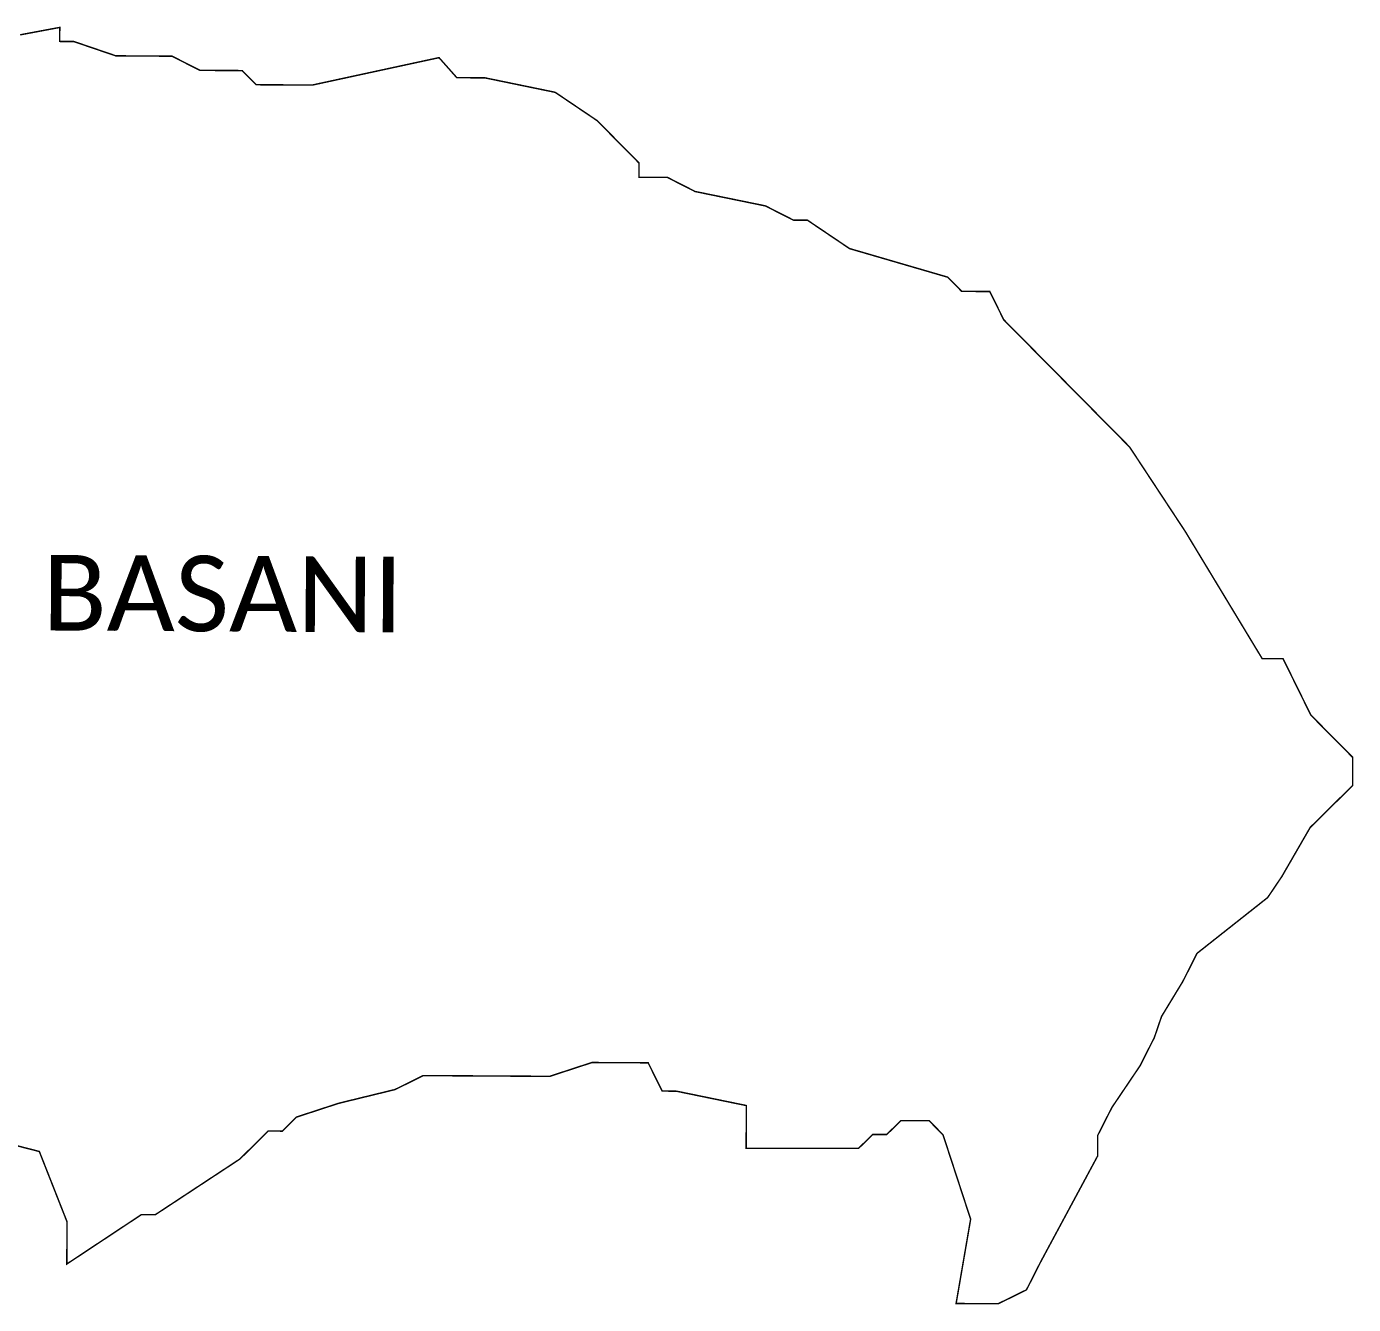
# Model space of a CAD drawing. Header units: metres. Extents: x 317545 to 320872, y 1885910 to 1889090.
# Drawn here: x 319046 to 320872, y 1886184 to 1887943 of the extents above; entities that cross this region are included whole.
import ezdxf

# ---------------------------------------------------------------- set-up
doc = ezdxf.new("R2010")
doc.units = ezdxf.units.M
doc.layers.add('VILLAGE NAME', color=250, linetype='Continuous')
doc.styles.get("Standard").update_dxf_attribs({"font": 'simplex.shx'})

msp = doc.modelspace()

# ---------------------------------------------------------------- linework, layer by layer
at = {"color": 6, "const_width": 2, "flags": 128}
msp.add_lwpolyline([(319037.6, 1887931.4), (319092.1, 1887941.6), (319091.9, 1887922.3), (319111.3, 1887922.2), (319169.1, 1887902.5), (319246.5, 1887902), (319285, 1887882.5), (319343.1, 1887882.2), (319362.3, 1887862.7), (319439.6, 1887862.3), (319613.9, 1887900), (319638.4, 1887872.4), (319677.1, 1887872.2), (319773.7, 1887852.3), (319831.5, 1887813.3), (319889.2, 1887754.9), (319889.2, 1887735.4), (319927.8, 1887735.4), (319966.3, 1887715.8), (320063, 1887696), (320101.6, 1887676.4), (320120.9, 1887676.3), (320178.7, 1887637.3), (320313.9, 1887597.9), (320333.1, 1887578.4), (320371.8, 1887578.2), (320390.9, 1887539.4), (320564.1, 1887364.3), (320640.8, 1887247.9), (320746.6, 1887073), (320775.3, 1887073), (320813.5, 1886995.4), (320871.2, 1886937.1), (320871, 1886898.4), (320812.6, 1886840.7), (320773.6, 1886773.2), (320754.1, 1886744.3), (320656.9, 1886667.5), (320637.4, 1886628.9), (320608.1, 1886580.7), (320598.2, 1886551.7), (320578.7, 1886513.1), (320539.7, 1886455.3), (320520.1, 1886416.7), (320520.1, 1886388.6), (320441.8, 1886243.1), (320422.2, 1886204.5), (320383.4, 1886185.4), (320325.4, 1886185.7), (320345.4, 1886301.7), (320307.4, 1886417.9), (320288.1, 1886437.4), (320249.5, 1886437.4), (320230, 1886418.3), (320210.7, 1886418.3), (320191.2, 1886399.2), (320036.5, 1886399.2), (320036.8, 1886458.1), (319940.9, 1886477.8), (319920.9, 1886478.1), (319901.7, 1886516.9), (319824.3, 1886517.3), (319766.2, 1886498.3), (319592.1, 1886499.3), (319553.3, 1886480.1), (319475.8, 1886461.2), (319417.7, 1886442.2), (319398.3, 1886422.9), (319378.9, 1886423.1), (319340, 1886384.6), (319223.5, 1886307.9), (319204.2, 1886307.9), (319101.7, 1886240), (319102.1, 1886298), (319063.9, 1886394.9), (318986.7, 1886414.7)], dxfattribs=at)

# ---------------------------------------------------------------- texts
at = {"layer": 'VILLAGE NAME', "insert": (319068.8, 1887215.9), "char_height": 104.042, "attachment_point": 1, "rotation": 359.6762}
msp.add_mtext_dynamic_manual_height_columns('{\\fCalibri|b0|i0|c0|p34;BASANI}', width=810.513, gutter_width=520.2, heights=[0], dxfattribs=at)

doc.saveas('drawing.dxf')
